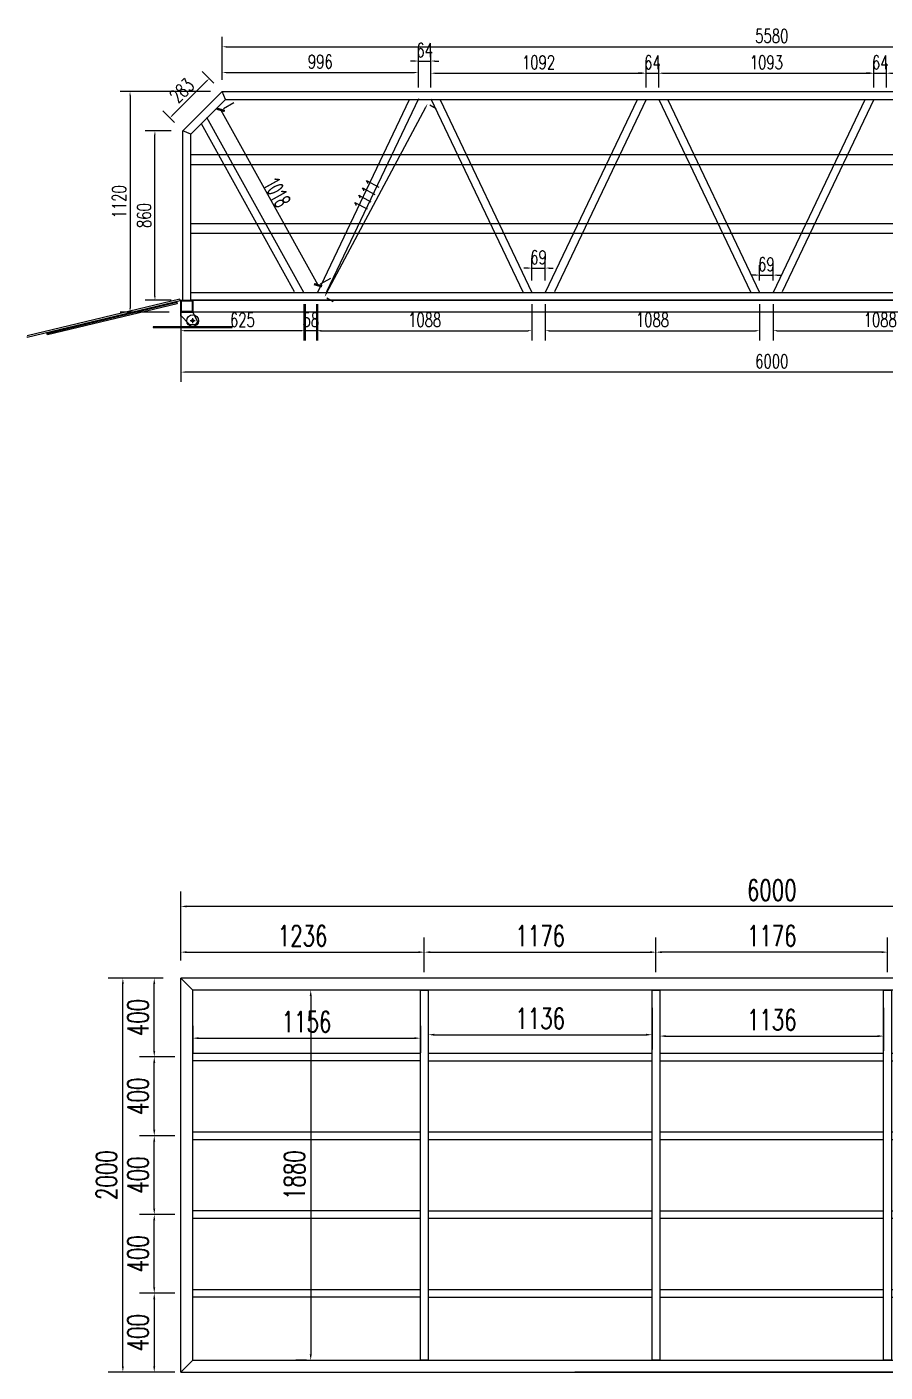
# Model space of a CAD drawing. Header units: millimetres. Extents: x -1442555 to -1216736, y 1446954 to 1531173.
# Drawn here: x -1231107 to -1226750, y 1476567 to 1483397 of the extents above; entities that cross this region are included whole.
import ezdxf

# ---------------------------------------------------------------- set-up
doc = ezdxf.new("R2010")
doc.units = ezdxf.units.MM
doc.header["$LTSCALE"] = 10
doc.layers.get('0').update_dxf_attribs({"linetype": 'CONTINUOUS'})
doc.layers.get('DEFPOINTS').update_dxf_attribs({"linetype": 'CONTINUOUS'})
for name, color, linetype in [('00-HATCH(填充)', 250, 'CONTINUOUS'), ('PKNG-SIGN', 7, 'CONTINUOUS'), ('W-STEEL_FRAME钢架', 3, 'CONTINUOUS')]:
    doc.layers.add(name, color=color, linetype=linetype)
doc.styles.get("Standard").update_dxf_attribs({"font": 'tssdeng.shx', "width": 0.7, "bigfont": 'hztxt.shx'})
doc.styles.add('STANDARD_T3', font='simplex.shx', dxfattribs={"width": 0.7, "bigfont": 'gbcbig.shx'})
doc.dimstyles.new('W&&20', dxfattribs={"dimtxt": 70, "dimasz": 20, "dimexe": 50, "dimexo": 60, "dimgap": 20, "dimtad": 1, "dimdec": 0, "dimzin": 0, "dimdsep": 46, "dimtxsty": 'STANDARD_T3', "dimcen": 0.09, "dimclrd": 1, "dimclre": 1, "dimclrt": 7, "dimazin": 2, "dimtfac": 1, "dimtdec": 0, "dimtix": 1, "dimtmove": 2, "dimatfit": 3, "dimfxl": 100, "dimtolj": 1, "dimtzin": 0, "dimarcsym": 0})
doc.dimstyles.new('W&&30', dxfattribs={"dimtxt": 105, "dimasz": 30, "dimexe": 75, "dimexo": 90, "dimgap": 30, "dimtad": 1, "dimdec": 0, "dimzin": 0, "dimdsep": 46, "dimtxsty": 'STANDARD_T3', "dimcen": 0.09, "dimclrd": 1, "dimclre": 1, "dimclrt": 7, "dimazin": 2, "dimtfac": 1, "dimtdec": 0, "dimtix": 1, "dimtmove": 2, "dimatfit": 3, "dimfxl": 100, "dimtolj": 1, "dimtzin": 0, "dimarcsym": 0})
doc.dimstyles.new('W__30', dxfattribs={"dimtxt": 90, "dimasz": 30, "dimexe": 75, "dimexo": 90, "dimgap": 2, "dimtad": 1, "dimdec": 0, "dimzin": 0, "dimdsep": 46, "dimtxsty": 'Standard', "dimblk": 'ARCHTICK', "dimcen": 0.09, "dimclrd": 1, "dimclre": 1, "dimclrt": 2, "dimadec": 0, "dimazin": 0, "dimtfac": 1, "dimtdec": 0, "dimtix": 1, "dimtmove": 2, "dimatfit": 3, "dimldrblk": 'ARCHTICK', "dimfxl": 1, "dimtolj": 1, "dimtzin": 0, "dimarcsym": 0})

# ---------------------------------------------------------------- blocks, each defined once
blk = doc.blocks.new('*D245')
at = {"color": 1, "lineweight": -2, "transparency": 16777216}
for p, q in [((-1230414.9, 1478566.8), (-1230694.4, 1478566.8)), ((-1230619.4, 1476596.8), (-1230619.4, 1478536.8)), ((-1230414.9, 1476566.8), (-1230694.4, 1476566.8))]:
    blk.add_line(p, q, dxfattribs=at)
at = {"color": 1, "transparency": 16777216}
for points in [[(-1230624.4, 1478536.8), (-1230614.4, 1478536.8), (-1230619.4, 1478566.8)], [(-1230624.4, 1476596.8), (-1230614.4, 1476596.8), (-1230619.4, 1476566.8)]]:
    blk.add_solid(points, dxfattribs=at)
at = {"layer": 'DEFPOINTS', "color": 0, "transparency": 16777216}
for p in [(-1230619.4, 1478566.8), (-1230324.9, 1478566.8), (-1230324.9, 1476566.8)]:
    blk.add_point(p, dxfattribs=at)
at = {"color": 7, "transparency": 16777216, "insert": (-1230701.9, 1477566.8), "char_height": 105, "attachment_point": 5, "rotation": 90, "style": 'STANDARD_T3'}
blk.add_mtext('\\A1;2000', dxfattribs=at)
blk = doc.blocks.new('*D183')
at = {"color": 1, "lineweight": -2, "transparency": 16777216}
for p, q in [((-1230324.9, 1478656.8), (-1230324.9, 1478774)), ((-1229088.9, 1478596.8), (-1229088.9, 1478774)), ((-1230294.9, 1478699), (-1229118.9, 1478699))]:
    blk.add_line(p, q, dxfattribs=at)
at = {"color": 1, "transparency": 16777216}
for points in [[(-1230294.9, 1478704), (-1230294.9, 1478694), (-1230324.9, 1478699)], [(-1229118.9, 1478704), (-1229118.9, 1478694), (-1229088.9, 1478699)]]:
    blk.add_solid(points, dxfattribs=at)
at = {"layer": 'DEFPOINTS', "color": 0, "transparency": 16777216}
for p in [(-1229088.9, 1478699), (-1230324.9, 1478566.8), (-1229088.9, 1478506.8)]:
    blk.add_point(p, dxfattribs=at)
at = {"color": 7, "transparency": 16777216, "insert": (-1229706.9, 1478781.5), "char_height": 105, "attachment_point": 5, "style": 'STANDARD_T3'}
blk.add_mtext('\\A1;1236', dxfattribs=at)
blk = doc.blocks.new('*D246')
at = {"color": 1, "lineweight": -2, "transparency": 16777216}
for p, q in [((-1230324.9, 1478656.8), (-1230324.9, 1479006.1)), ((-1224324.9, 1478656.8), (-1224324.9, 1479006.1)), ((-1224354.9, 1478931.1), (-1230294.9, 1478931.1))]:
    blk.add_line(p, q, dxfattribs=at)
at = {"color": 1, "transparency": 16777216}
for points in [[(-1230294.9, 1478936.1), (-1230294.9, 1478926.1), (-1230324.9, 1478931.1)], [(-1224354.9, 1478936.1), (-1224354.9, 1478926.1), (-1224324.9, 1478931.1)]]:
    blk.add_solid(points, dxfattribs=at)
at = {"layer": 'DEFPOINTS', "color": 0, "transparency": 16777216}
for p in [(-1230324.9, 1478931.1), (-1230324.9, 1478566.8), (-1224324.9, 1478566.8)]:
    blk.add_point(p, dxfattribs=at)
at = {"color": 7, "transparency": 16777216, "insert": (-1227324.9, 1479013.6), "char_height": 105, "attachment_point": 5, "style": 'STANDARD_T3'}
blk.add_mtext('\\A1;6000', dxfattribs=at)
blk = doc.blocks.new('*D191')
at = {"color": 1, "lineweight": -2, "transparency": 16777216}
for p, q in [((-1229088.9, 1478596.8), (-1229088.9, 1478774)), ((-1227912.9, 1478596.8), (-1227912.9, 1478774)), ((-1229058.9, 1478699), (-1227942.9, 1478699))]:
    blk.add_line(p, q, dxfattribs=at)
at = {"color": 1, "transparency": 16777216}
for points in [[(-1229058.9, 1478704), (-1229058.9, 1478694), (-1229088.9, 1478699)], [(-1227942.9, 1478704), (-1227942.9, 1478694), (-1227912.9, 1478699)]]:
    blk.add_solid(points, dxfattribs=at)
at = {"layer": 'DEFPOINTS', "color": 0, "transparency": 16777216}
for p in [(-1227912.9, 1478699), (-1229088.9, 1478506.8), (-1227912.9, 1478506.8)]:
    blk.add_point(p, dxfattribs=at)
at = {"color": 7, "transparency": 16777216, "insert": (-1228500.9, 1478781.5), "char_height": 105, "attachment_point": 5, "style": 'STANDARD_T3'}
blk.add_mtext('\\A1;1176', dxfattribs=at)
blk = doc.blocks.new('*D192')
at = {"color": 1, "lineweight": -2, "transparency": 16777216}
for p, q in [((-1227912.9, 1478596.8), (-1227912.9, 1478774)), ((-1226736.9, 1478596.8), (-1226736.9, 1478774)), ((-1226766.9, 1478699), (-1227882.9, 1478699))]:
    blk.add_line(p, q, dxfattribs=at)
at = {"color": 1, "transparency": 16777216}
for points in [[(-1227882.9, 1478704), (-1227882.9, 1478694), (-1227912.9, 1478699)], [(-1226766.9, 1478704), (-1226766.9, 1478694), (-1226736.9, 1478699)]]:
    blk.add_solid(points, dxfattribs=at)
at = {"layer": 'DEFPOINTS', "color": 0, "transparency": 16777216}
for p in [(-1227912.9, 1478699), (-1227912.9, 1478506.8), (-1226736.9, 1478506.8)]:
    blk.add_point(p, dxfattribs=at)
at = {"color": 7, "transparency": 16777216, "insert": (-1227324.9, 1478781.5), "char_height": 105, "attachment_point": 5, "style": 'STANDARD_T3'}
blk.add_mtext('\\A1;1176', dxfattribs=at)
blk = doc.blocks.new('*D193')
at = {"layer": 'DEFPOINTS', "color": 0, "transparency": 16777216}
for p in [(-1229596.9, 1478506.8), (-1229665.7, 1476626.8), (-1229596.9, 1476626.8)]:
    blk.add_point(p, dxfattribs=at)
at = {"layer": 'PKNG-SIGN', "color": 1, "lineweight": -2, "transparency": 16777216}
for p, q in [((-1229686.9, 1478506.8), (-1229740.7, 1478506.8)), ((-1229665.7, 1478476.8), (-1229665.7, 1476656.8)), ((-1229686.9, 1476626.8), (-1229740.7, 1476626.8))]:
    blk.add_line(p, q, dxfattribs=at)
at = {"layer": 'PKNG-SIGN', "color": 1, "transparency": 16777216}
for points in [[(-1229670.7, 1478476.8), (-1229660.7, 1478476.8), (-1229665.7, 1478506.8)], [(-1229670.7, 1476656.8), (-1229660.7, 1476656.8), (-1229665.7, 1476626.8)]]:
    blk.add_solid(points, dxfattribs=at)
at = {"layer": 'PKNG-SIGN', "color": 7, "transparency": 16777216, "insert": (-1229748.2, 1477566.8), "char_height": 105, "attachment_point": 5, "rotation": 90, "style": 'STANDARD_T3'}
blk.add_mtext('\\A1;1880', dxfattribs=at)
blk = doc.blocks.new('*D176')
at = {"color": 1, "lineweight": -2, "transparency": 16777216}
for p, q in [((-1230354.9, 1476967), (-1230535.1, 1476967)), ((-1230460.1, 1476937), (-1230460.1, 1476596.8)), ((-1230354.9, 1476566.8), (-1230535.1, 1476566.8))]:
    blk.add_line(p, q, dxfattribs=at)
at = {"color": 1, "transparency": 16777216}
for points in [[(-1230465.1, 1476937), (-1230455.1, 1476937), (-1230460.1, 1476967)], [(-1230465.1, 1476596.8), (-1230455.1, 1476596.8), (-1230460.1, 1476566.8)]]:
    blk.add_solid(points, dxfattribs=at)
at = {"layer": 'DEFPOINTS', "color": 0, "transparency": 16777216}
for p in [(-1230264.9, 1476967), (-1230460.1, 1476566.8), (-1230264.9, 1476566.8)]:
    blk.add_point(p, dxfattribs=at)
at = {"color": 7, "transparency": 16777216, "insert": (-1230542.6, 1476766.9), "char_height": 105, "attachment_point": 5, "rotation": 90, "style": 'STANDARD_T3'}
blk.add_mtext('\\A1;400', dxfattribs=at)
blk = doc.blocks.new('*D177')
at = {"layer": 'DEFPOINTS', "color": 0, "transparency": 16777216}
for p in [(-1230264.9, 1478415.1), (-1229108.9, 1478415.1), (-1229108.9, 1478262.2)]:
    blk.add_point(p, dxfattribs=at)
at = {"layer": 'PKNG-SIGN', "color": 1, "lineweight": -2, "transparency": 16777216}
for p, q in [((-1230264.9, 1478325.1), (-1230264.9, 1478187.2)), ((-1229108.9, 1478325.1), (-1229108.9, 1478187.2)), ((-1230234.9, 1478262.2), (-1229138.9, 1478262.2))]:
    blk.add_line(p, q, dxfattribs=at)
at = {"layer": 'PKNG-SIGN', "color": 1, "transparency": 16777216}
for points in [[(-1230234.9, 1478267.2), (-1230234.9, 1478257.2), (-1230264.9, 1478262.2)], [(-1229138.9, 1478267.2), (-1229138.9, 1478257.2), (-1229108.9, 1478262.2)]]:
    blk.add_solid(points, dxfattribs=at)
at = {"layer": 'PKNG-SIGN', "color": 7, "transparency": 16777216, "insert": (-1229686.9, 1478344.7), "char_height": 105, "attachment_point": 5, "style": 'STANDARD_T3'}
blk.add_mtext('\\A1;1156', dxfattribs=at)
blk = doc.blocks.new('*U137')
blk.add_lwpolyline([(-20, 940), (20, 940), (20, -940), (-20, -940)], close=True)
blk = doc.blocks.new('*U138')
at = {"color": 0, "linetype": 'ByBlock', "lineweight": -2, "transparency": 16777216}
for p in [(0, 0), (1176, 0), (2352, 0), (3528, 0)]:
    blk.add_blockref('*U137', p, dxfattribs=at)
blk = doc.blocks.new('*D178')
at = {"color": 1, "lineweight": -2, "transparency": 16777216}
for p, q in [((-1230354.9, 1477367), (-1230535.1, 1477367)), ((-1230460.1, 1476997), (-1230460.1, 1477337)), ((-1230354.9, 1476967), (-1230535.1, 1476967))]:
    blk.add_line(p, q, dxfattribs=at)
at = {"color": 1, "transparency": 16777216}
for points in [[(-1230465.1, 1477337), (-1230455.1, 1477337), (-1230460.1, 1477367)], [(-1230465.1, 1476997), (-1230455.1, 1476997), (-1230460.1, 1476967)]]:
    blk.add_solid(points, dxfattribs=at)
at = {"layer": 'DEFPOINTS', "color": 0, "transparency": 16777216}
for p in [(-1230460.1, 1477367), (-1230264.9, 1477367, 3), (-1230264.9, 1476967)]:
    blk.add_point(p, dxfattribs=at)
at = {"color": 7, "transparency": 16777216, "insert": (-1230542.6, 1477167), "char_height": 105, "attachment_point": 5, "rotation": 90, "style": 'STANDARD_T3'}
blk.add_mtext('\\A1;400', dxfattribs=at)
blk = doc.blocks.new('*D179')
at = {"color": 1, "lineweight": -2, "transparency": 16777216}
for p, q in [((-1230354.9, 1477767), (-1230535.1, 1477767)), ((-1230460.1, 1477397), (-1230460.1, 1477737)), ((-1230354.9, 1477367), (-1230535.1, 1477367))]:
    blk.add_line(p, q, dxfattribs=at)
at = {"color": 1, "transparency": 16777216}
for points in [[(-1230465.1, 1477737), (-1230455.1, 1477737), (-1230460.1, 1477767)], [(-1230465.1, 1477397), (-1230455.1, 1477397), (-1230460.1, 1477367)]]:
    blk.add_solid(points, dxfattribs=at)
at = {"layer": 'DEFPOINTS', "color": 0, "transparency": 16777216}
for p in [(-1230460.1, 1477767), (-1230264.9, 1477767, 6), (-1230264.9, 1477367, 3)]:
    blk.add_point(p, dxfattribs=at)
at = {"color": 7, "transparency": 16777216, "insert": (-1230542.6, 1477567), "char_height": 105, "attachment_point": 5, "rotation": 90, "style": 'STANDARD_T3'}
blk.add_mtext('\\A1;400', dxfattribs=at)
blk = doc.blocks.new('*D180')
at = {"color": 1, "lineweight": -2, "transparency": 16777216}
for p, q in [((-1230354.9, 1478167), (-1230535.1, 1478167)), ((-1230460.1, 1477797), (-1230460.1, 1478137)), ((-1230354.9, 1477767), (-1230535.1, 1477767))]:
    blk.add_line(p, q, dxfattribs=at)
at = {"color": 1, "transparency": 16777216}
for points in [[(-1230465.1, 1478137), (-1230455.1, 1478137), (-1230460.1, 1478167)], [(-1230465.1, 1477797), (-1230455.1, 1477797), (-1230460.1, 1477767)]]:
    blk.add_solid(points, dxfattribs=at)
at = {"layer": 'DEFPOINTS', "color": 0, "transparency": 16777216}
for p in [(-1230460.1, 1478167), (-1230264.9, 1478167, 9), (-1230264.9, 1477767, 6)]:
    blk.add_point(p, dxfattribs=at)
at = {"color": 7, "transparency": 16777216, "insert": (-1230542.6, 1477967), "char_height": 105, "attachment_point": 5, "rotation": 90, "style": 'STANDARD_T3'}
blk.add_mtext('\\A1;400', dxfattribs=at)
blk = doc.blocks.new('*D243')
at = {"color": 1, "lineweight": -2, "transparency": 16777216}
for p, q in [((-1230414.9, 1478566.8), (-1230535.1, 1478566.8)), ((-1230460.1, 1478197), (-1230460.1, 1478536.8)), ((-1230354.9, 1478167), (-1230535.1, 1478167))]:
    blk.add_line(p, q, dxfattribs=at)
at = {"color": 1, "transparency": 16777216}
for points in [[(-1230465.1, 1478536.8), (-1230455.1, 1478536.8), (-1230460.1, 1478566.8)], [(-1230465.1, 1478197), (-1230455.1, 1478197), (-1230460.1, 1478167)]]:
    blk.add_solid(points, dxfattribs=at)
at = {"layer": 'DEFPOINTS', "color": 0, "transparency": 16777216}
for p in [(-1230460.1, 1478566.8), (-1230324.9, 1478566.8), (-1230264.9, 1478167, 9)]:
    blk.add_point(p, dxfattribs=at)
at = {"color": 7, "transparency": 16777216, "insert": (-1230542.6, 1478366.9), "char_height": 105, "attachment_point": 5, "rotation": 90, "style": 'STANDARD_T3'}
blk.add_mtext('\\A1;400', dxfattribs=at)
blk = doc.blocks.new('*D214')
at = {"color": 1, "lineweight": -2, "transparency": 16777216}
for p, q in [((-1230374.9, 1482868.7), (-1230506.6, 1482868.7)), ((-1230456.6, 1482028.7), (-1230456.6, 1482848.7)), ((-1230374.9, 1482008.7), (-1230506.6, 1482008.7))]:
    blk.add_line(p, q, dxfattribs=at)
at = {"color": 1, "transparency": 16777216}
for points in [[(-1230460, 1482848.7), (-1230453.3, 1482848.7), (-1230456.6, 1482868.7)], [(-1230460, 1482028.7), (-1230453.3, 1482028.7), (-1230456.6, 1482008.7)]]:
    blk.add_solid(points, dxfattribs=at)
at = {"layer": 'DEFPOINTS', "color": 0, "transparency": 16777216}
for p in [(-1230456.6, 1482868.7), (-1230314.9, 1482868.7), (-1230314.9, 1482008.7)]:
    blk.add_point(p, dxfattribs=at)
at = {"color": 7, "transparency": 16777216, "insert": (-1230511.6, 1482438.7), "char_height": 70, "attachment_point": 5, "rotation": 90, "style": 'STANDARD_T3'}
blk.add_mtext('\\A1;860', dxfattribs=at)
blk = doc.blocks.new('*D152')
at = {"color": 1, "lineweight": -2, "transparency": 16777216}
for p, q in [((-1230157.4, 1483111.2), (-1230216.2, 1483169.9)), ((-1230366.7, 1482948.7), (-1230194.9, 1483120.4)), ((-1230357.4, 1482911.2), (-1230416.2, 1482969.9))]:
    blk.add_line(p, q, dxfattribs=at)
at = {"color": 1, "transparency": 16777216}
for points in [[(-1230197.3, 1483122.8), (-1230192.6, 1483118.1), (-1230180.8, 1483134.6)], [(-1230369, 1482951.1), (-1230364.3, 1482946.4), (-1230380.8, 1482934.6)]]:
    blk.add_solid(points, dxfattribs=at)
at = {"layer": 'DEFPOINTS', "color": 0, "transparency": 16777216}
for p in [(-1230180.8, 1483134.6), (-1230114.9, 1483068.7), (-1230314.9, 1482868.7)]:
    blk.add_point(p, dxfattribs=at)
at = {"color": 7, "transparency": 16777216, "insert": (-1230319.7, 1483073.5), "char_height": 70, "attachment_point": 5, "rotation": 45, "style": 'STANDARD_T3'}
blk.add_mtext('\\A1;283', dxfattribs=at)
blk = doc.blocks.new('*D153')
at = {"color": 1, "lineweight": -2, "transparency": 16777216}
for p, q in [((-1230114.9, 1483128.7), (-1230114.9, 1483345.7)), ((-1224534.9, 1483128.7), (-1224534.9, 1483345.7)), ((-1230094.9, 1483295.7), (-1224554.9, 1483295.7))]:
    blk.add_line(p, q, dxfattribs=at)
at = {"color": 1, "transparency": 16777216}
for points in [[(-1230094.9, 1483299.1), (-1230094.9, 1483292.4), (-1230114.9, 1483295.7)], [(-1224554.9, 1483299.1), (-1224554.9, 1483292.4), (-1224534.9, 1483295.7)]]:
    blk.add_solid(points, dxfattribs=at)
at = {"layer": 'DEFPOINTS', "color": 0, "transparency": 16777216}
for p in [(-1224534.9, 1483295.7), (-1230114.9, 1483068.7), (-1224534.9, 1483068.7)]:
    blk.add_point(p, dxfattribs=at)
at = {"color": 7, "transparency": 16777216, "insert": (-1227324.9, 1483350.7), "char_height": 70, "attachment_point": 5, "style": 'STANDARD_T3'}
blk.add_mtext('\\A1;5580', dxfattribs=at)
blk = doc.blocks.new('*D154')
at = {"color": 1, "lineweight": -2, "transparency": 16777216}
for p, q in [((-1230174.9, 1483068.7), (-1230633, 1483068.7)), ((-1230583, 1483048.7), (-1230583, 1481968.7)), ((-1230384.9, 1481948.7), (-1230633, 1481948.7))]:
    blk.add_line(p, q, dxfattribs=at)
at = {"color": 1, "transparency": 16777216}
for points in [[(-1230586.3, 1483048.7), (-1230579.6, 1483048.7), (-1230583, 1483068.7)], [(-1230586.3, 1481968.7), (-1230579.6, 1481968.7), (-1230583, 1481948.7)]]:
    blk.add_solid(points, dxfattribs=at)
at = {"layer": 'DEFPOINTS', "color": 0, "transparency": 16777216}
for p in [(-1230114.9, 1483068.7), (-1230583, 1481948.7), (-1230324.9, 1481948.7)]:
    blk.add_point(p, dxfattribs=at)
at = {"color": 7, "transparency": 16777216, "insert": (-1230638, 1482508.7), "char_height": 70, "attachment_point": 5, "rotation": 90, "style": 'STANDARD_T3'}
blk.add_mtext('\\A1;1120', dxfattribs=at)
blk = doc.blocks.new('*D155')
at = {"color": 1, "lineweight": -2, "transparency": 16777216}
for p, q in [((-1230114.9, 1483128.7), (-1230114.9, 1483214.9)), ((-1229119.1, 1483088.7), (-1229119.1, 1483214.9)), ((-1230094.9, 1483164.9), (-1229139.1, 1483164.9))]:
    blk.add_line(p, q, dxfattribs=at)
at = {"color": 1, "transparency": 16777216}
for points in [[(-1230094.9, 1483168.2), (-1230094.9, 1483161.5), (-1230114.9, 1483164.9)], [(-1229139.1, 1483168.2), (-1229139.1, 1483161.5), (-1229119.1, 1483164.9)]]:
    blk.add_solid(points, dxfattribs=at)
at = {"layer": 'DEFPOINTS', "color": 0, "transparency": 16777216}
for p in [(-1229119.1, 1483164.9), (-1230114.9, 1483068.7), (-1229119.1, 1483028.7)]:
    blk.add_point(p, dxfattribs=at)
at = {"color": 7, "transparency": 16777216, "insert": (-1229617, 1483219.9), "char_height": 70, "attachment_point": 5, "style": 'STANDARD_T3'}
blk.add_mtext('\\A1;996', dxfattribs=at)
blk = doc.blocks.new('*D216')
at = {"color": 1, "lineweight": -2, "transparency": 16777216}
for p, q in [((-1230324.9, 1481948.7), (-1230324.9, 1481594)), ((-1224324.9, 1481948.7), (-1224324.9, 1481594)), ((-1224344.9, 1481644), (-1230304.9, 1481644))]:
    blk.add_line(p, q, dxfattribs=at)
at = {"color": 1, "transparency": 16777216}
for points in [[(-1230304.9, 1481647.3), (-1230304.9, 1481640.7), (-1230324.9, 1481644)], [(-1224344.9, 1481647.3), (-1224344.9, 1481640.7), (-1224324.9, 1481644)]]:
    blk.add_solid(points, dxfattribs=at)
at = {"layer": 'DEFPOINTS', "color": 0, "transparency": 16777216}
for p in [(-1230324.9, 1482008.7), (-1224324.9, 1482008.7), (-1230324.9, 1481644)]:
    blk.add_point(p, dxfattribs=at)
at = {"color": 7, "transparency": 16777216, "insert": (-1227324.9, 1481699), "char_height": 70, "attachment_point": 5, "style": 'STANDARD_T3'}
blk.add_mtext('\\A1;6000', dxfattribs=at)
blk = doc.blocks.new('*D159')
at = {"color": 1, "lineweight": -2, "transparency": 16777216}
for p, q in [((-1229694.2, 1481988.7), (-1229694.2, 1481804.2)), ((-1229636.6, 1481988.7), (-1229636.6, 1481804.2)), ((-1229714.2, 1481854.2), (-1229734.2, 1481854.2)), ((-1229636.6, 1481854.2), (-1229694.2, 1481854.2)), ((-1229616.6, 1481854.2), (-1229596.6, 1481854.2))]:
    blk.add_line(p, q, dxfattribs=at)
at = {"color": 1, "transparency": 16777216}
for points in [[(-1229714.2, 1481857.5), (-1229714.2, 1481850.8), (-1229694.2, 1481854.2)], [(-1229616.6, 1481857.5), (-1229616.6, 1481850.8), (-1229636.6, 1481854.2)]]:
    blk.add_solid(points, dxfattribs=at)
at = {"layer": 'DEFPOINTS', "color": 0, "transparency": 16777216}
for p in [(-1229694.2, 1482048.7), (-1229636.6, 1482048.7), (-1229694.2, 1481854.2)]:
    blk.add_point(p, dxfattribs=at)
at = {"color": 7, "transparency": 16777216, "insert": (-1229665.4, 1481909.2), "char_height": 70, "attachment_point": 5, "style": 'STANDARD_T3'}
blk.add_mtext('\\A1;58', dxfattribs=at)
blk = doc.blocks.new('*D217')
at = {"color": 1, "lineweight": -2, "transparency": 16777216}
for p, q in [((-1230324.9, 1481948.7), (-1230324.9, 1481804.2)), ((-1229699.9, 1481988.7), (-1229699.9, 1481804.2)), ((-1229719.9, 1481854.2), (-1230304.9, 1481854.2))]:
    blk.add_line(p, q, dxfattribs=at)
at = {"color": 1, "transparency": 16777216}
for points in [[(-1230304.9, 1481857.5), (-1230304.9, 1481850.8), (-1230324.9, 1481854.2)], [(-1229719.9, 1481857.5), (-1229719.9, 1481850.8), (-1229699.9, 1481854.2)]]:
    blk.add_solid(points, dxfattribs=at)
at = {"layer": 'DEFPOINTS', "color": 0, "transparency": 16777216}
for p in [(-1230324.9, 1482008.7), (-1229699.9, 1482048.7), (-1230324.9, 1481854.2)]:
    blk.add_point(p, dxfattribs=at)
at = {"color": 7, "transparency": 16777216, "insert": (-1230012.4, 1481909.2), "char_height": 70, "attachment_point": 5, "style": 'STANDARD_T3'}
blk.add_mtext('\\A1;625', dxfattribs=at)
blk = doc.blocks.new('*D160')
at = {"color": 1, "lineweight": -2, "transparency": 16777216}
for p, q in [((-1229631, 1481988.7), (-1229631, 1481804.2)), ((-1228543.2, 1481988.7), (-1228543.2, 1481804.2)), ((-1229611, 1481854.2), (-1228563.2, 1481854.2))]:
    blk.add_line(p, q, dxfattribs=at)
at = {"color": 1, "transparency": 16777216}
for points in [[(-1229611, 1481857.5), (-1229611, 1481850.8), (-1229631, 1481854.2)], [(-1228563.2, 1481857.5), (-1228563.2, 1481850.8), (-1228543.2, 1481854.2)]]:
    blk.add_solid(points, dxfattribs=at)
at = {"layer": 'DEFPOINTS', "color": 0, "transparency": 16777216}
for p in [(-1229631, 1482048.7), (-1228543.2, 1482048.7), (-1228543.2, 1481854.2)]:
    blk.add_point(p, dxfattribs=at)
at = {"color": 7, "transparency": 16777216, "insert": (-1229087.1, 1481909.2), "char_height": 70, "attachment_point": 5, "style": 'STANDARD_T3'}
blk.add_mtext('\\A1;1088', dxfattribs=at)
blk = doc.blocks.new('_ARCHTICK')
at = {"color": 0, "linetype": 'ByBlock', "const_width": 0.4}
blk.add_lwpolyline([(-0.5, -0.5), (0.5, 0.5)], dxfattribs=at)
blk = doc.blocks.new('*D141')
at = {"layer": 'DEFPOINTS', "color": 0, "transparency": 16777216}
for p in [(-1230122.2, 1482975.6), (-1230187.9, 1482939.2), (-1229694.2, 1482048.7)]:
    blk.add_point(p, dxfattribs=at)
at = {"layer": 'W-STEEL_FRAME钢架', "color": 1, "lineweight": -2, "transparency": 16777216}
for p, q in [((-1229628.5, 1482085.2), (-1230122.2, 1482975.6)), ((-1230109.2, 1482982.9), (-1230056.6, 1483012)), ((-1229615.5, 1482092.4), (-1229562.9, 1482121.5))]:
    blk.add_line(p, q, dxfattribs=at)
at = {"layer": 'W-STEEL_FRAME钢架', "color": 1, "lineweight": -2, "transparency": 16777216, "xscale": 30, "yscale": 30, "zscale": 30}
for p, rotation in [((-1230122.2, 1482975.6), 119.0063478022432), ((-1229628.5, 1482085.2), 299.0063478022432)]:
    blk.add_blockref('_ARCHTICK', p, dxfattribs=dict(at, rotation=rotation))
at = {"layer": 'W-STEEL_FRAME钢架', "color": 2, "transparency": 16777216, "insert": (-1229834.2, 1482553.2), "char_height": 90, "attachment_point": 5, "rotation": 299.00635}
blk.add_mtext('\\A1;1018', dxfattribs=at)
blk = doc.blocks.new('*D142')
at = {"color": 1, "lineweight": -2, "transparency": 16777216}
for p, q in [((-1228543.2, 1482108.7), (-1228543.2, 1482222.2)), ((-1228474.6, 1482108.7), (-1228474.6, 1482222.2)), ((-1228563.2, 1482172.2), (-1228583.2, 1482172.2)), ((-1228543.2, 1482172.2), (-1228474.6, 1482172.2)), ((-1228454.6, 1482172.2), (-1228434.6, 1482172.2))]:
    blk.add_line(p, q, dxfattribs=at)
at = {"color": 1, "transparency": 16777216}
for points in [[(-1228563.2, 1482175.5), (-1228563.2, 1482168.8), (-1228543.2, 1482172.2)], [(-1228454.6, 1482175.5), (-1228454.6, 1482168.8), (-1228474.6, 1482172.2)]]:
    blk.add_solid(points, dxfattribs=at)
at = {"layer": 'DEFPOINTS', "color": 0, "transparency": 16777216}
for p in [(-1228474.6, 1482172.2), (-1228543.2, 1482048.7), (-1228474.6, 1482048.7)]:
    blk.add_point(p, dxfattribs=at)
at = {"color": 7, "transparency": 16777216, "insert": (-1228508.9, 1482227.2), "char_height": 70, "attachment_point": 5, "style": 'STANDARD_T3'}
blk.add_mtext('\\A1;69', dxfattribs=at)
blk = doc.blocks.new('*D143')
at = {"color": 1, "lineweight": -2, "transparency": 16777216}
for p, q in [((-1228474.6, 1481988.7), (-1228474.6, 1481804.2)), ((-1227386.8, 1481988.7), (-1227386.8, 1481804.2)), ((-1228454.6, 1481854.2), (-1227406.8, 1481854.2))]:
    blk.add_line(p, q, dxfattribs=at)
at = {"color": 1, "transparency": 16777216}
for points in [[(-1228454.6, 1481857.5), (-1228454.6, 1481850.8), (-1228474.6, 1481854.2)], [(-1227406.8, 1481857.5), (-1227406.8, 1481850.8), (-1227386.8, 1481854.2)]]:
    blk.add_solid(points, dxfattribs=at)
at = {"layer": 'DEFPOINTS', "color": 0, "transparency": 16777216}
for p in [(-1228474.6, 1482048.7), (-1227386.8, 1482048.7), (-1227386.8, 1481854.2)]:
    blk.add_point(p, dxfattribs=at)
at = {"color": 7, "transparency": 16777216, "insert": (-1227930.7, 1481909.2), "char_height": 70, "attachment_point": 5, "style": 'STANDARD_T3'}
blk.add_mtext('\\A1;1088', dxfattribs=at)
blk = doc.blocks.new('*D144')
at = {"color": 1, "lineweight": -2, "transparency": 16777216}
for p, q in [((-1227386.8, 1482108.7), (-1227386.8, 1482186.5)), ((-1227318.1, 1482108.7), (-1227318.1, 1482186.5)), ((-1227406.8, 1482136.5), (-1227426.8, 1482136.5)), ((-1227386.8, 1482136.5), (-1227318.1, 1482136.5)), ((-1227298.1, 1482136.5), (-1227278.1, 1482136.5))]:
    blk.add_line(p, q, dxfattribs=at)
at = {"color": 1, "transparency": 16777216}
for points in [[(-1227406.8, 1482139.8), (-1227406.8, 1482133.1), (-1227386.8, 1482136.5)], [(-1227298.1, 1482139.8), (-1227298.1, 1482133.1), (-1227318.1, 1482136.5)]]:
    blk.add_solid(points, dxfattribs=at)
at = {"layer": 'DEFPOINTS', "color": 0, "transparency": 16777216}
for p in [(-1227318.1, 1482136.5), (-1227386.8, 1482048.7), (-1227318.1, 1482048.7)]:
    blk.add_point(p, dxfattribs=at)
at = {"color": 7, "transparency": 16777216, "insert": (-1227352.4, 1482191.5), "char_height": 70, "attachment_point": 5, "style": 'STANDARD_T3'}
blk.add_mtext('\\A1;69', dxfattribs=at)
blk = doc.blocks.new('*D145')
at = {"color": 1, "lineweight": -2, "transparency": 16777216}
for p, q in [((-1227318.1, 1481988.7), (-1227318.1, 1481804.2)), ((-1226230.3, 1481988.7), (-1226230.3, 1481804.2)), ((-1227298.1, 1481854.2), (-1226250.3, 1481854.2))]:
    blk.add_line(p, q, dxfattribs=at)
at = {"color": 1, "transparency": 16777216}
for points in [[(-1227298.1, 1481857.5), (-1227298.1, 1481850.8), (-1227318.1, 1481854.2)], [(-1226250.3, 1481857.5), (-1226250.3, 1481850.8), (-1226230.3, 1481854.2)]]:
    blk.add_solid(points, dxfattribs=at)
at = {"layer": 'DEFPOINTS', "color": 0, "transparency": 16777216}
for p in [(-1227318.1, 1482048.7), (-1226230.3, 1482048.7), (-1226230.3, 1481854.2)]:
    blk.add_point(p, dxfattribs=at)
at = {"color": 7, "transparency": 16777216, "insert": (-1226774.2, 1481909.2), "char_height": 70, "attachment_point": 5, "style": 'STANDARD_T3'}
blk.add_mtext('\\A1;1088', dxfattribs=at)
blk = doc.blocks.new('*D149')
at = {"color": 1, "lineweight": -2, "transparency": 16777216}
for p, q in [((-1229585.7, 1482044.2), (-1229081.5, 1482989)), ((-1229060.6, 1483000.5), (-1229028, 1482983.1)), ((-1229583.6, 1482020.5), (-1229551, 1482003.1))]:
    blk.add_line(p, q, dxfattribs=at)
at = {"color": 1, "transparency": 16777216}
for points in [[(-1229084.5, 1482990.5), (-1229078.6, 1482987.4), (-1229072.1, 1483006.6)], [(-1229588.6, 1482045.8), (-1229582.8, 1482042.7), (-1229595.1, 1482026.6)]]:
    blk.add_solid(points, dxfattribs=at)
at = {"layer": 'DEFPOINTS', "color": 0, "transparency": 16777216}
for p in [(-1229113.6, 1483028.7), (-1229072.1, 1483006.6), (-1229636.6, 1482048.7)]:
    blk.add_point(p, dxfattribs=at)
at = {"color": 7, "transparency": 16777216, "insert": (-1229382.1, 1482542.5), "char_height": 70, "attachment_point": 5, "rotation": 61.91124, "style": 'STANDARD_T3'}
blk.add_mtext('\\A1;1111', dxfattribs=at)
blk = doc.blocks.new('*D150')
at = {"color": 1, "lineweight": -2, "transparency": 16777216}
for p, q in [((-1229055.1, 1483088.6), (-1229055.1, 1483211.5)), ((-1227962.6, 1483088.7), (-1227962.6, 1483211.5)), ((-1229035.1, 1483161.5), (-1227982.6, 1483161.5))]:
    blk.add_line(p, q, dxfattribs=at)
at = {"color": 1, "transparency": 16777216}
for points in [[(-1229035.1, 1483164.9), (-1229035.1, 1483158.2), (-1229055.1, 1483161.5)], [(-1227982.6, 1483164.9), (-1227982.6, 1483158.2), (-1227962.6, 1483161.5)]]:
    blk.add_solid(points, dxfattribs=at)
at = {"layer": 'DEFPOINTS', "color": 0, "transparency": 16777216}
for p in [(-1227962.6, 1483161.5), (-1229055.1, 1483028.6), (-1227962.6, 1483028.7)]:
    blk.add_point(p, dxfattribs=at)
at = {"color": 7, "transparency": 16777216, "insert": (-1228508.9, 1483216.5), "char_height": 70, "attachment_point": 5, "style": 'STANDARD_T3'}
blk.add_mtext('\\A1;1092', dxfattribs=at)
blk = doc.blocks.new('*D151')
at = {"color": 1, "lineweight": -2, "transparency": 16777216}
for p, q in [((-1227898.7, 1483088.7), (-1227898.7, 1483211.5)), ((-1226806.2, 1483088.7), (-1226806.2, 1483211.5)), ((-1227878.7, 1483161.5), (-1226826.2, 1483161.5))]:
    blk.add_line(p, q, dxfattribs=at)
at = {"color": 1, "transparency": 16777216}
for points in [[(-1227878.7, 1483164.9), (-1227878.7, 1483158.2), (-1227898.7, 1483161.5)], [(-1226826.2, 1483164.9), (-1226826.2, 1483158.2), (-1226806.2, 1483161.5)]]:
    blk.add_solid(points, dxfattribs=at)
at = {"layer": 'DEFPOINTS', "color": 0, "transparency": 16777216}
for p in [(-1226806.2, 1483161.5), (-1227898.7, 1483028.7), (-1226806.2, 1483028.7)]:
    blk.add_point(p, dxfattribs=at)
at = {"color": 7, "transparency": 16777216, "insert": (-1227352.4, 1483216.5), "char_height": 70, "attachment_point": 5, "style": 'STANDARD_T3'}
blk.add_mtext('\\A1;1093', dxfattribs=at)
blk = doc.blocks.new('*D197')
at = {"color": 1, "lineweight": -2, "transparency": 16777216}
for p, q in [((-1229119.1, 1483088.7), (-1229119.1, 1483273.4)), ((-1229055.2, 1483088.7), (-1229055.2, 1483273.4)), ((-1229139.1, 1483223.4), (-1229159.1, 1483223.4)), ((-1229119.1, 1483223.4), (-1229055.2, 1483223.4)), ((-1229035.2, 1483223.4), (-1229015.2, 1483223.4))]:
    blk.add_line(p, q, dxfattribs=at)
at = {"color": 1, "transparency": 16777216}
for points in [[(-1229139.1, 1483226.7), (-1229139.1, 1483220.1), (-1229119.1, 1483223.4)], [(-1229035.2, 1483226.7), (-1229035.2, 1483220.1), (-1229055.2, 1483223.4)]]:
    blk.add_solid(points, dxfattribs=at)
at = {"layer": 'DEFPOINTS', "color": 0, "transparency": 16777216}
for p in [(-1229055.2, 1483223.4), (-1229119.1, 1483028.7), (-1229055.2, 1483028.7)]:
    blk.add_point(p, dxfattribs=at)
at = {"color": 7, "transparency": 16777216, "insert": (-1229087.1, 1483278.4), "char_height": 70, "attachment_point": 5, "style": 'STANDARD_T3'}
blk.add_mtext('\\A1;64', dxfattribs=at)
blk = doc.blocks.new('*D198')
at = {"color": 1, "lineweight": -2, "transparency": 16777216}
for p, q in [((-1227962.6, 1483088.7), (-1227962.6, 1483211.5)), ((-1227898.7, 1483088.7), (-1227898.7, 1483211.5)), ((-1227982.6, 1483161.5), (-1228002.6, 1483161.5)), ((-1227962.6, 1483161.5), (-1227898.7, 1483161.5)), ((-1227878.7, 1483161.5), (-1227858.7, 1483161.5))]:
    blk.add_line(p, q, dxfattribs=at)
at = {"color": 1, "transparency": 16777216}
for points in [[(-1227982.6, 1483164.9), (-1227982.6, 1483158.2), (-1227962.6, 1483161.5)], [(-1227878.7, 1483164.9), (-1227878.7, 1483158.2), (-1227898.7, 1483161.5)]]:
    blk.add_solid(points, dxfattribs=at)
at = {"layer": 'DEFPOINTS', "color": 0, "transparency": 16777216}
for p in [(-1227898.7, 1483161.5), (-1227962.6, 1483028.7), (-1227898.7, 1483028.7)]:
    blk.add_point(p, dxfattribs=at)
at = {"color": 7, "transparency": 16777216, "insert": (-1227930.7, 1483216.5), "char_height": 70, "attachment_point": 5, "style": 'STANDARD_T3'}
blk.add_mtext('\\A1;64', dxfattribs=at)
blk = doc.blocks.new('*D199')
at = {"color": 1, "lineweight": -2, "transparency": 16777216}
for p, q in [((-1226806.2, 1483088.7), (-1226806.2, 1483211.5)), ((-1226742.3, 1483088.7), (-1226742.3, 1483211.5)), ((-1226826.2, 1483161.5), (-1226846.2, 1483161.5)), ((-1226806.2, 1483161.5), (-1226742.3, 1483161.5)), ((-1226722.3, 1483161.5), (-1226702.3, 1483161.5))]:
    blk.add_line(p, q, dxfattribs=at)
at = {"color": 1, "transparency": 16777216}
for points in [[(-1226826.2, 1483164.9), (-1226826.2, 1483158.2), (-1226806.2, 1483161.5)], [(-1226722.3, 1483164.9), (-1226722.3, 1483158.2), (-1226742.3, 1483161.5)]]:
    blk.add_solid(points, dxfattribs=at)
at = {"layer": 'DEFPOINTS', "color": 0, "transparency": 16777216}
for p in [(-1226742.3, 1483161.5), (-1226806.2, 1483028.7), (-1226742.3, 1483028.7)]:
    blk.add_point(p, dxfattribs=at)
at = {"color": 7, "transparency": 16777216, "insert": (-1226774.2, 1483216.5), "char_height": 70, "attachment_point": 5, "style": 'STANDARD_T3'}
blk.add_mtext('\\A1;64', dxfattribs=at)
blk = doc.blocks.new('*U135')
for points in [[(-1784, -19.8), (-2940, -19.8), (-2940, 20.2), (-1784, 20.2)], [(-1744, 19.5), (-608, 19.5)], [(-568, 19.5), (568, 19.5)], [(608, 19.5), (1744, 19.5)], [(1784, 20.5), (2940, 20.5), (2940, -19.5), (1784, -19.5)], [(-608, -20.5), (-1744, -20.5)], [(568, -20.5), (-568, -20.5)], [(1744, -20.5), (608, -20.5)]]:
    blk.add_lwpolyline(points)
blk = doc.blocks.new('*U136')
at = {"layer": 'PKNG-SIGN', "color": 0, "linetype": 'ByBlock', "lineweight": -2, "transparency": 16777216}
for p in [(0, 1200), (0, 800), (0, 400), (0, 0)]:
    blk.add_blockref('*U135', p, dxfattribs=at)
blk = doc.blocks.new('*D203')
at = {"layer": 'DEFPOINTS', "color": 0, "transparency": 16777216}
for p in [(-1229068.9, 1478506.8), (-1227932.9, 1478506.8), (-1227932.9, 1478279.7)]:
    blk.add_point(p, dxfattribs=at)
at = {"layer": 'PKNG-SIGN', "color": 1, "lineweight": -2, "transparency": 16777216}
for p, q in [((-1229068.9, 1478416.8), (-1229068.9, 1478204.7)), ((-1227932.9, 1478416.8), (-1227932.9, 1478204.7)), ((-1229038.9, 1478279.7), (-1227962.9, 1478279.7))]:
    blk.add_line(p, q, dxfattribs=at)
at = {"layer": 'PKNG-SIGN', "color": 1, "transparency": 16777216}
for points in [[(-1229038.9, 1478284.7), (-1229038.9, 1478274.7), (-1229068.9, 1478279.7)], [(-1227962.9, 1478284.7), (-1227962.9, 1478274.7), (-1227932.9, 1478279.7)]]:
    blk.add_solid(points, dxfattribs=at)
at = {"layer": 'PKNG-SIGN', "color": 7, "transparency": 16777216, "insert": (-1228500.9, 1478362.2), "char_height": 105, "attachment_point": 5, "style": 'STANDARD_T3'}
blk.add_mtext('\\A1;1136', dxfattribs=at)
blk = doc.blocks.new('*D204')
at = {"layer": 'DEFPOINTS', "color": 0, "transparency": 16777216}
for p in [(-1227892.9, 1478506.8), (-1226756.9, 1478506.8), (-1226756.9, 1478272.8)]:
    blk.add_point(p, dxfattribs=at)
at = {"layer": 'PKNG-SIGN', "color": 1, "lineweight": -2, "transparency": 16777216}
for p, q in [((-1227892.9, 1478416.8), (-1227892.9, 1478197.8)), ((-1226756.9, 1478416.8), (-1226756.9, 1478197.8)), ((-1227862.9, 1478272.8), (-1226786.9, 1478272.8))]:
    blk.add_line(p, q, dxfattribs=at)
at = {"layer": 'PKNG-SIGN', "color": 1, "transparency": 16777216}
for points in [[(-1227862.9, 1478277.8), (-1227862.9, 1478267.8), (-1227892.9, 1478272.8)], [(-1226786.9, 1478277.8), (-1226786.9, 1478267.8), (-1226756.9, 1478272.8)]]:
    blk.add_solid(points, dxfattribs=at)
at = {"layer": 'PKNG-SIGN', "color": 7, "transparency": 16777216, "insert": (-1227324.9, 1478355.3), "char_height": 105, "attachment_point": 5, "style": 'STANDARD_T3'}
blk.add_mtext('\\A1;1136', dxfattribs=at)

msp = doc.modelspace()

# ---------------------------------------------------------------- linework, layer by layer
at = {"color": 4}
for p, q in [((-1230098.4, 1483028.7), (-1230114.9, 1483068.7)), ((-1230274.9, 1482852.2), (-1230314.9, 1482868.7))]:
    msp.add_line(p, q, dxfattribs=at)
at = {"color": 0}
for p, q in [((-1229165.1, 1483026.6), (-1229631, 1482048.7)), ((-1229118.1, 1483030.9), (-1229585, 1482050.9)), ((-1229056.2, 1483030.9), (-1228589.3, 1482050.9)), ((-1229009.2, 1483026.6), (-1228543.2, 1482048.7)), ((-1228008.7, 1483026.6), (-1228474.6, 1482048.7)), ((-1227962.6, 1483028.7), (-1228428.6, 1482050.9)), ((-1227898.7, 1483028.7), (-1227432.8, 1482050.9)), ((-1227852.7, 1483026.6), (-1227386.8, 1482048.7)), ((-1226852.2, 1483026.6), (-1227318.1, 1482048.7)), ((-1226806.2, 1483028.7), (-1227272.1, 1482050.9)), ((-1229747.9, 1482051.1), (-1230220, 1482905.1)), ((-1229699.9, 1482048.7), (-1230192.3, 1482936.8)), ((-1230274.9, 1482748.7), (-1224374.9, 1482748.7)), ((-1230274.9, 1482698.7), (-1224374.9, 1482698.7)), ((-1230274.9, 1482398.7), (-1224374.9, 1482398.7)), ((-1230274.9, 1482348.7), (-1224374.9, 1482348.7))]:
    msp.add_line(p, q, dxfattribs=at)
at = {"color": 3}
for p, q in [((-1230324.9, 1482008.7), (-1224379.9, 1482008.7)), ((-1230324.9, 1481928.7), (-1230324.9, 1482008.7)), ((-1230324.9, 1476566.8), (-1230324.9, 1478566.8)), ((-1230264.9, 1478506.8), (-1230324.9, 1478566.8)), ((-1224324.9, 1478566.8), (-1230324.9, 1478566.8)), ((-1230264.9, 1476626.8), (-1230264.9, 1478506.8)), ((-1224384.9, 1478506.8), (-1230264.9, 1478506.8)), ((-1230264.9, 1476626.8), (-1230324.9, 1476566.8)), ((-1230264.9, 1476626.8), (-1224384.9, 1476626.8)), ((-1230324.9, 1476566.8), (-1224324.9, 1476566.8)), ((-1224404.9, 1476566.8), (-1228324.9, 1476566.8))]:
    msp.add_line(p, q, dxfattribs=at)
at = {"color": 1}
msp.add_line((-1230324.9, 1482008.7), (-1230324.9, 1482008.7), dxfattribs=at)
at = {"color": 3, "lineweight": 5}
msp.add_line((-1230324.9, 1481928.7), (-1230324.9, 1482008.7), dxfattribs=at)
at = {"color": 4}
for points in [[(-1230314.9, 1482008.7), (-1230314.9, 1482868.7), (-1230114.9, 1483068.7)], [(-1230114.9, 1483068.7), (-1224534.9, 1483068.7), (-1224334.9, 1482868.7), (-1224334.9, 1482008.7)], [(-1230274.9, 1482008.7), (-1230274.9, 1482852.2), (-1230098.4, 1483028.7)], [(-1230098.4, 1483028.7), (-1224551.5, 1483028.7), (-1224374.9, 1482852.2), (-1224374.9, 1482008.7)], [(-1224379.9, 1482008.7), (-1230274.9, 1482008.7), (-1230274.9, 1482048.7), (-1224374.9, 1482048.7)]]:
    msp.add_lwpolyline(points, dxfattribs=at)
msp.add_lwpolyline([(-1231106.6, 1481825.2), (-1231105.9, 1481822.2, 0.414214), (-1231104.7, 1481821.5), (-1230329.2, 1482007.6, 0.416514), (-1230328.4, 1482008.9), (-1230329.4, 1482012.7, 0.411917), (-1230330.6, 1482013.5), (-1231105.1, 1481827.6)], format="xyb")
at = {"color": 3}
msp.add_lwpolyline([(-1224379.9, 1481948.7), (-1230324.9, 1481948.7), (-1230324.9, 1482008.7), (-1224379.9, 1482008.7)], dxfattribs=at)
for points in [[(-1230324.9, 1482008.7), (-1230264.9, 1482008.7), (-1230264.9, 1481948.7), (-1230324.9, 1481948.7)], [(-1231004.6, 1481845.5), (-1230347.2, 1482003.3), (-1230344.2, 1481990.7), (-1231001.5, 1481832.9)], [(-1230321.9, 1482005.7), (-1230267.9, 1482005.7), (-1230267.9, 1481951.7), (-1230321.9, 1481951.7)], [(-1230464.9, 1481870.7), (-1230064.9, 1481870.7), (-1230064.9, 1481874.7), (-1230464.9, 1481874.7)]]:
    msp.add_lwpolyline(points, close=True)
msp.add_lwpolyline([(-1231003.4, 1481840.7), (-1230346.1, 1481998.5)])
at = {"lineweight": -3}
msp.add_circle((-1230264.9, 1481904.7), 30, dxfattribs=at)
at = {"layer": '00-HATCH(填充)', "color": 0, "lineweight": -3, "ltscale": 0.5}
for p, q in [((-1230252.4, 1481904.7), (-1230277.4, 1481904.7)), ((-1230264.9, 1481892.2), (-1230264.9, 1481917.2))]:
    msp.add_line(p, q, dxfattribs=at)
at = {"layer": '00-HATCH(填充)', "color": 0, "lineweight": -3}
msp.add_lwpolyline([(-1230264.9, 1481948.7), (-1230242.2, 1481902, -0.267952), (-1230242.5, 1481897), (-1230250, 1481885.9, -0.249325), (-1230254.1, 1481883.7), (-1230277.9, 1481883.7, -0.198912), (-1230281.4, 1481885.2), (-1230324.9, 1481931.2), (-1230324.9, 1481948.7)], format="xyb", close=True, dxfattribs=at)
msp.add_circle((-1230264.9, 1481904.7), 6, dxfattribs=at)

# ---------------------------------------------------------------- block references
at = {"color": 2}
msp.add_blockref('*U138', (-1229088.9, 1477566.8), dxfattribs=at)
at = {"layer": 'PKNG-SIGN', "color": 1}
msp.add_blockref('*U136', (-1227324.9, 1476966.7), dxfattribs=at)

# ---------------------------------------------------------------- dimensions: what is measured, and where the dimension line sits
for p1, p2, distance, picture, middle in [((-1230114.9, 1483068.7), (-1224534.9, 1483068.7), 227, '*D153', (-1227324.9, 1483350.7)), ((-1230314.9, 1482868.7), (-1230114.9, 1483068.7), 93.1, '*D152', (-1230319.7, 1483073.5)), ((-1229636.6, 1482048.7), (-1229113.6, 1483028.7), -47, '*D149', (-1229382.1, 1482542.5))]:
    dim = msp.add_aligned_dim(p1=p1, p2=p2, distance=distance, dimstyle='W&&20')
    dim.commit()
    dim.dimension.update_dxf_attribs({"geometry": picture, "text_midpoint": middle})
for base, p1, p2, dimstyle, picture, middle in [((-1229055.2, 1483223.4), (-1229119.1, 1483028.7), (-1229055.2, 1483028.7), 'W&&20', '*D197', (-1229087.1, 1483278.4)), ((-1229119.1, 1483164.9), (-1230114.9, 1483068.7), (-1229119.1, 1483028.7), 'W&&20', '*D155', (-1229617, 1483219.9)), ((-1227962.631, 1483161.5322), (-1229055.1153, 1483028.5683), (-1227962.631, 1483028.7276), 'W&&20', '*D150', (-1228508.8731, 1483216.5322)), ((-1227898.7, 1483161.5), (-1227962.6, 1483028.7), (-1227898.7, 1483028.7), 'W&&20', '*D198', (-1227930.7, 1483216.5)), ((-1226806.1692, 1483161.5322), (-1227898.7295, 1483028.7276), (-1226806.1692, 1483028.7276), 'W&&20', '*D151', (-1227352.4493, 1483216.5322)), ((-1226742.3, 1483161.5), (-1226806.2, 1483028.7), (-1226742.3, 1483028.7), 'W&&20', '*D199', (-1226774.2, 1483216.5)), ((-1228474.6, 1482172.2), (-1228543.2, 1482048.7), (-1228474.6, 1482048.7), 'W&&20', '*D142', (-1228508.9, 1482227.2)), ((-1227318.1, 1482136.5), (-1227386.8, 1482048.7), (-1227318.1, 1482048.7), 'W&&20', '*D144', (-1227352.4, 1482191.5)), ((-1230324.9, 1481854.2), (-1229699.9, 1482048.7), (-1230324.9, 1482008.7), 'W&&20', '*D217', (-1230012.4, 1481909.2)), ((-1230324.9, 1481644), (-1224324.9, 1482008.7), (-1230324.9, 1482008.7), 'W&&20', '*D216', (-1227324.9, 1481699)), ((-1229694.2, 1481854.2), (-1229636.6, 1482048.7), (-1229694.2, 1482048.7), 'W&&20', '*D159', (-1229665.4, 1481909.2)), ((-1228543.2, 1481854.2), (-1229631, 1482048.7), (-1228543.2, 1482048.7), 'W&&20', '*D160', (-1229087.1, 1481909.2)), ((-1227386.8, 1481854.2), (-1228474.6, 1482048.7), (-1227386.8, 1482048.7), 'W&&20', '*D143', (-1227930.7, 1481909.2)), ((-1226230.3, 1481854.2), (-1227318.1, 1482048.7), (-1226230.3, 1482048.7), 'W&&20', '*D145', (-1226774.2, 1481909.2)), ((-1230324.9, 1478931.1), (-1224324.9, 1478566.8), (-1230324.9, 1478566.8), 'W&&30', '*D246', (-1227324.9, 1479013.6)), ((-1229088.9, 1478699), (-1230324.9, 1478566.8), (-1229088.9, 1478506.8), 'W&&30', '*D183', (-1229706.9, 1478781.5)), ((-1227912.9, 1478699), (-1229088.9, 1478506.8), (-1227912.9, 1478506.8), 'W&&30', '*D191', (-1228500.9, 1478781.5))]:
    dim = msp.add_linear_dim(base=base, p1=p1, p2=p2, dimstyle=dimstyle)
    dim.commit()
    dim.dimension.update_dxf_attribs({"geometry": picture, "text_midpoint": middle})
for base, p1, p2, angle, dimstyle, picture, middle in [((-1230583, 1481948.7), (-1230114.9, 1483068.7), (-1230324.9, 1481948.7), 90, 'W&&20', '*D154', (-1230638, 1482508.7)), ((-1230456.6, 1482868.7), (-1230314.9, 1482008.7), (-1230314.9, 1482868.7), 90, 'W&&20', '*D214', (-1230511.6, 1482438.7)), ((-1227912.9, 1478699), (-1226736.9, 1478506.8), (-1227912.9, 1478506.8), 180, 'W&&30', '*D192', (-1227324.9, 1478781.5)), ((-1230619.4, 1478566.8), (-1230324.9, 1476566.8), (-1230324.9, 1478566.8), 90, 'W&&30', '*D245', (-1230701.9, 1477566.8)), ((-1230460.1, 1476566.8), (-1230264.9, 1476967), (-1230264.9, 1476566.8), 90, 'W&&30', '*D176', (-1230542.6, 1476766.9))]:
    dim = msp.add_linear_dim(base=base, p1=p1, p2=p2, angle=angle, dimstyle=dimstyle)
    dim.commit()
    dim.dimension.update_dxf_attribs({"geometry": picture, "text_midpoint": middle})
at = {"color": 1}
for base, p1, p2, picture, middle in [((-1230460.1, 1478566.8), (-1230264.9, 1478167, 9), (-1230324.9, 1478566.8), '*D243', (-1230542.6, 1478366.9)), ((-1230460.1, 1478167), (-1230264.9, 1477767, 6), (-1230264.9, 1478167, 9), '*D180', (-1230542.6, 1477967)), ((-1230460.1, 1477767), (-1230264.9, 1477367, 3), (-1230264.9, 1477767, 6), '*D179', (-1230542.6, 1477567)), ((-1230460.1, 1477367), (-1230264.9, 1476967), (-1230264.9, 1477367, 3), '*D178', (-1230542.6, 1477167))]:
    dim = msp.add_linear_dim(base=base, p1=p1, p2=p2, angle=90, dimstyle='W&&30', dxfattribs=at)
    dim.commit()
    dim.dimension.update_dxf_attribs({"geometry": picture, "text_midpoint": middle})
at = {"layer": 'PKNG-SIGN', "color": 1}
dim = msp.add_linear_dim(base=(-1229665.7, 1476626.8), p1=(-1229596.9, 1478506.8), p2=(-1229596.9, 1476626.8), angle=90, dimstyle='W&&30', dxfattribs=at)
dim.commit()
dim.dimension.update_dxf_attribs({"geometry": '*D193', "text_midpoint": (-1229748.2, 1477566.8)})
for base, p1, p2, picture, middle in [((-1227932.9, 1478279.7), (-1229068.9, 1478506.8), (-1227932.9, 1478506.8), '*D203', (-1228500.9, 1478362.2)), ((-1226756.9, 1478272.8), (-1227892.9, 1478506.8), (-1226756.9, 1478506.8), '*D204', (-1227324.9, 1478355.3)), ((-1229108.9, 1478262.2), (-1230264.9, 1478415.1), (-1229108.9, 1478415.1), '*D177', (-1229686.9, 1478344.7))]:
    dim = msp.add_linear_dim(base=base, p1=p1, p2=p2, dimstyle='W&&30', dxfattribs=at)
    dim.commit()
    dim.dimension.update_dxf_attribs({"geometry": picture, "text_midpoint": middle})
at = {"layer": 'W-STEEL_FRAME钢架'}
dim = msp.add_aligned_dim(p1=(-1229694.2, 1482048.7), p2=(-1230187.9, 1482939.2), distance=-75.1, dimstyle='W__30', dxfattribs=at)
dim.commit()
dim.dimension.update_dxf_attribs({"geometry": '*D141', "text_midpoint": (-1229834.2, 1482553.2)})

doc.saveas('drawing.dxf')
